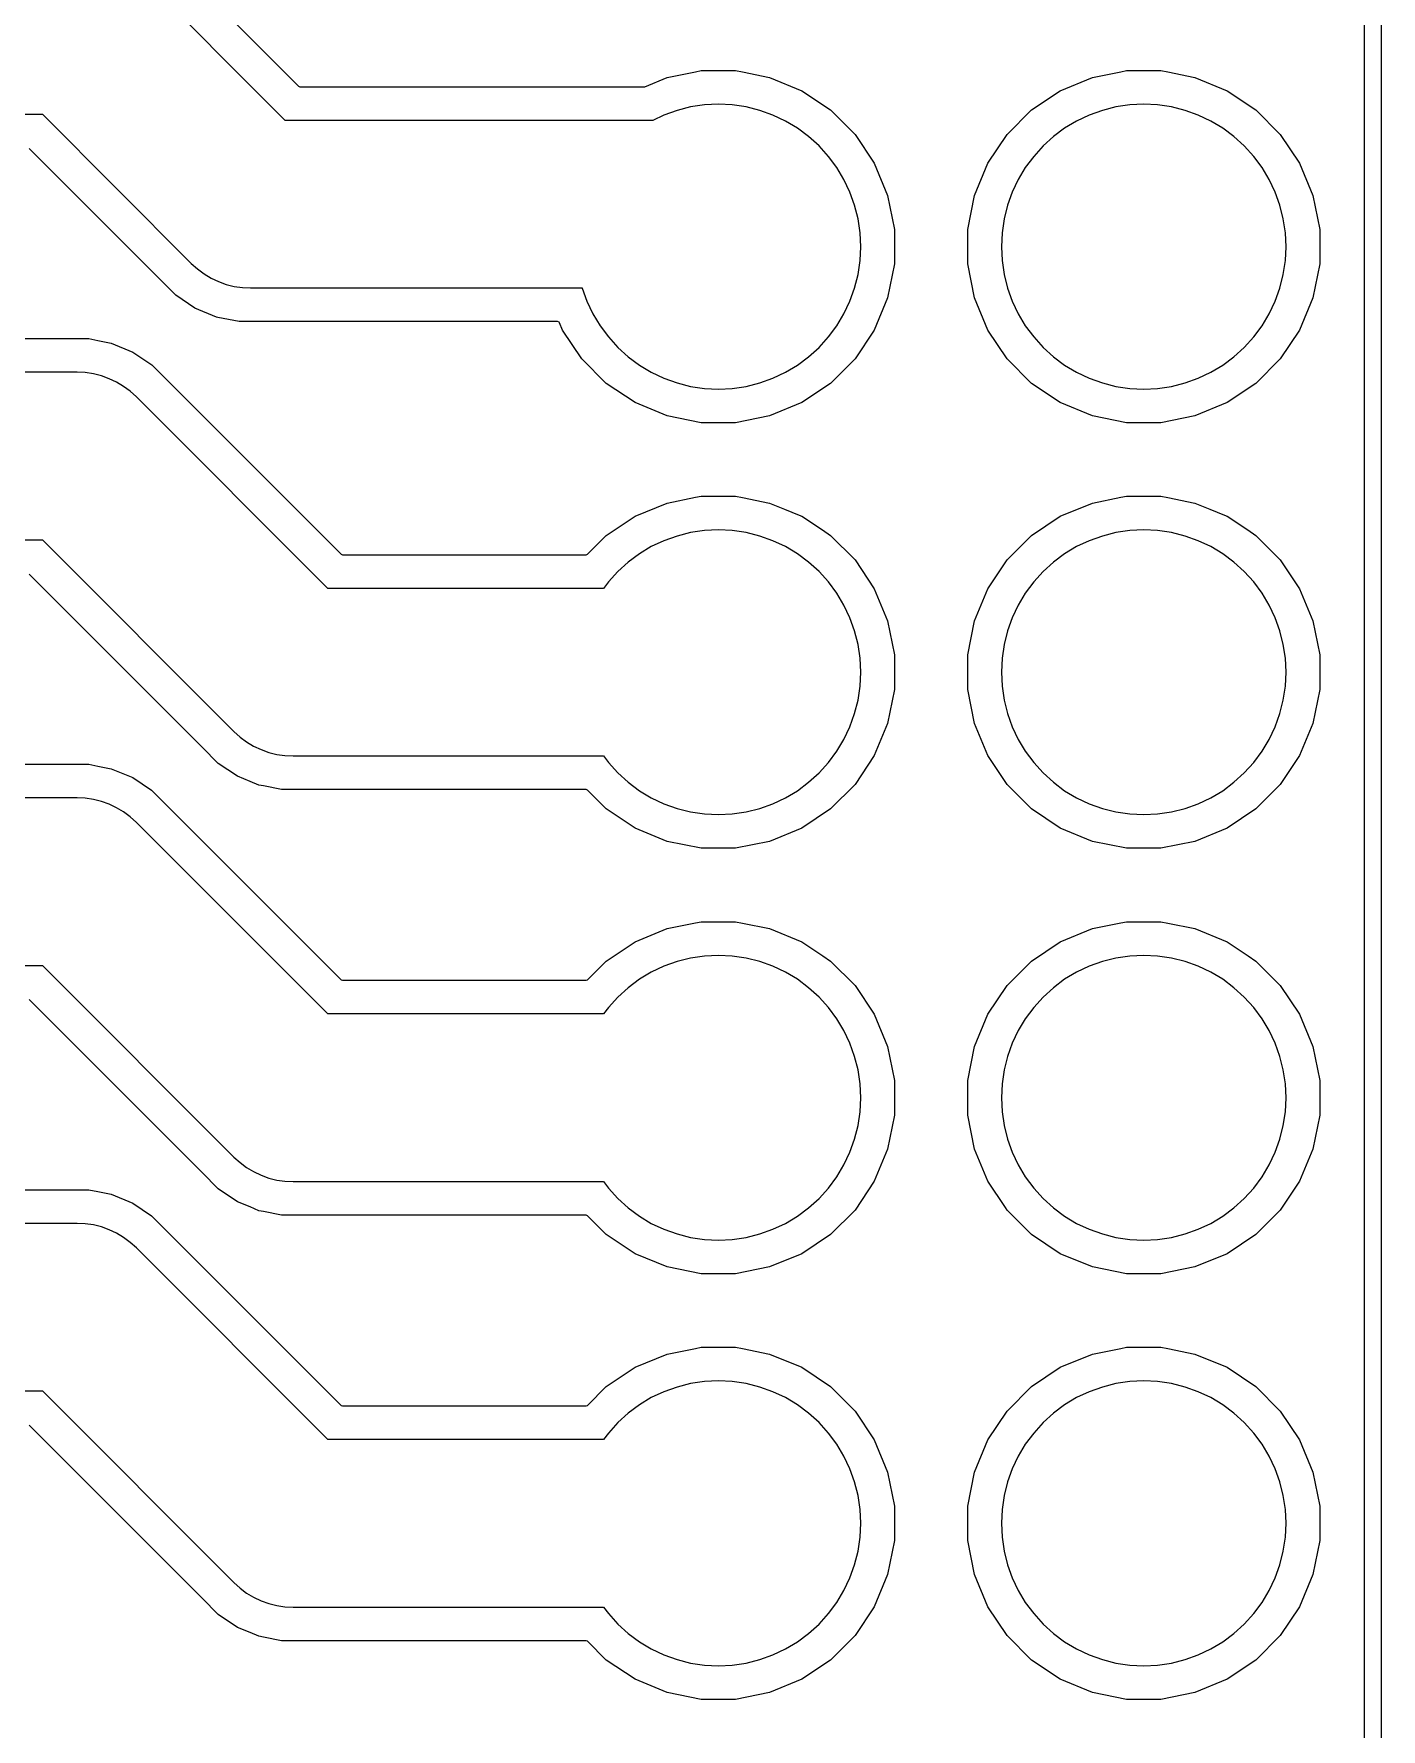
# Model space of a CAD drawing. Header units: metres. Extents: x 44.9 to 117.2, y -105.5 to -49.4.
# Drawn here: x 109.2 to 117.24, y -87.59 to -77.47 of the extents above; entities that cross this region are included whole.
import ezdxf

# ---------------------------------------------------------------- set-up
doc = ezdxf.new("R2010")
doc.units = ezdxf.units.M

msp = doc.modelspace()

# ---------------------------------------------------------------- linework, layer by layer
for points in [[(44.858, -105.51), (44.858, -49.43), (117.242, -49.43), (117.242, -105.51), (44.858, -105.51)], [(44.97, -105.41), (117.13, -105.41), (117.139, -105.407), (117.142, -105.398), (117.142, -49.542)], [(107.62, -77.95), (109.247, -77.95), (109.247, -77.95), (109.247, -77.95), (109.247, -77.95), (109.247, -77.95), (109.247, -77.95), (109.247, -77.95), (109.247, -77.95), (109.247, -77.95), (109.247, -77.95), (109.247, -77.95), (109.247, -77.95), (109.247, -77.95), (109.247, -77.95), (109.247, -77.95), (109.247, -77.95), (109.247, -77.95), (109.247, -77.95), (110.136, -78.84), (110.173, -78.873), (110.212, -78.902), (110.254, -78.927), (110.299, -78.948), (110.345, -78.965), (110.345, -78.965), (110.392, -78.977), (110.441, -78.984), (110.49, -78.986), (112.47, -78.986), (112.47, -78.986), (112.47, -78.986), (112.47, -78.986), (112.47, -78.986), (112.47, -78.986), (112.47, -78.986), (112.47, -78.986), (112.47, -78.986), (112.47, -78.986), (112.47, -78.986), (112.47, -78.986), (112.47, -78.986), (112.47, -78.986), (112.47, -78.986), (112.47, -78.986), (112.47, -78.986), (112.47, -78.986), (112.47, -78.986), (112.47, -78.986), (112.47, -78.986), (112.47, -78.986), (112.47, -78.986), (112.47, -78.986), (112.47, -78.986), (112.47, -78.986), (112.47, -78.986), (112.47, -78.986), (112.47, -78.986), (112.47, -78.986), (112.471, -78.987), (112.499, -79.065), (112.534, -79.141), (112.577, -79.212), (112.627, -79.279), (112.683, -79.341), (112.745, -79.397), (112.812, -79.447), (112.883, -79.49), (112.959, -79.525), (113.037, -79.553), (113.037, -79.553), (113.118, -79.574), (113.201, -79.586), (113.284, -79.59), (113.367, -79.586), (113.45, -79.574), (113.531, -79.553), (113.609, -79.525), (113.685, -79.49), (113.756, -79.447), (113.823, -79.397), (113.885, -79.341), (113.941, -79.279), (113.991, -79.212), (114.034, -79.141), (114.069, -79.065), (114.097, -78.987), (114.097, -78.987), (114.118, -78.906), (114.13, -78.823), (114.134, -78.74), (114.13, -78.657), (114.118, -78.574), (114.097, -78.493), (114.069, -78.415), (114.034, -78.339), (113.991, -78.268), (113.941, -78.201), (113.885, -78.139), (113.823, -78.083), (113.756, -78.033), (113.685, -77.99), (113.609, -77.955), (113.531, -77.927), (113.531, -77.927), (113.45, -77.906), (113.367, -77.894), (113.284, -77.89), (113.201, -77.894), (113.118, -77.906), (113.037, -77.927), (112.959, -77.955), (112.893, -77.986), (112.893, -77.986), (112.893, -77.986), (112.893, -77.986), (112.893, -77.986), (112.893, -77.986), (112.893, -77.986), (112.893, -77.986), (112.893, -77.986), (112.893, -77.986), (110.697, -77.986), (110.697, -77.986), (110.697, -77.986), (110.697, -77.986), (110.697, -77.986), (110.697, -77.986), (110.697, -77.986), (110.697, -77.986), (110.697, -77.986), (110.697, -77.986), (110.697, -77.986), (110.697, -77.986), (110.697, -77.986), (110.697, -77.986), (110.697, -77.986), (110.697, -77.986), (110.697, -77.986), (110.697, -77.986), (109.808, -77.096)], [(110.341, -77.347), (110.777, -77.782), (110.785, -77.785), (112.841, -77.785), (112.845, -77.785), (112.978, -77.73), (112.978, -77.73), (112.978, -77.73), (112.978, -77.73), (112.978, -77.73), (112.978, -77.73), (112.978, -77.73), (112.978, -77.73), (113.147, -77.696), (113.181, -77.689), (113.181, -77.689), (113.181, -77.689), (113.181, -77.689), (113.181, -77.689), (113.181, -77.689), (113.387, -77.689), (113.387, -77.689), (113.387, -77.689), (113.387, -77.689), (113.387, -77.689), (113.387, -77.689), (113.428, -77.697), (113.59, -77.73), (113.59, -77.73), (113.59, -77.73), (113.59, -77.73), (113.59, -77.73), (113.59, -77.73), (113.59, -77.73), (113.59, -77.73), (113.782, -77.809), (113.782, -77.809), (113.782, -77.809), (113.782, -77.809), (113.782, -77.809), (113.782, -77.809), (113.954, -77.924), (113.954, -77.924), (113.954, -77.924), (113.954, -77.924), (113.954, -77.924), (113.954, -77.924), (113.954, -77.924), (113.954, -77.924), (114.1, -78.07), (114.1, -78.07), (114.1, -78.07), (114.1, -78.07), (114.1, -78.07), (114.1, -78.07), (114.215, -78.242), (114.215, -78.242), (114.215, -78.242), (114.215, -78.242), (114.215, -78.242), (114.215, -78.242), (114.294, -78.434), (114.294, -78.434), (114.294, -78.434), (114.294, -78.434), (114.294, -78.434), (114.294, -78.434), (114.335, -78.637), (114.335, -78.637), (114.335, -78.637), (114.335, -78.637), (114.335, -78.637), (114.335, -78.637), (114.335, -78.843), (114.335, -78.843), (114.335, -78.843), (114.335, -78.843), (114.335, -78.843), (114.335, -78.843), (114.294, -79.046), (114.294, -79.046), (114.294, -79.046), (114.294, -79.046), (114.294, -79.046), (114.294, -79.046), (114.215, -79.238), (114.215, -79.238), (114.215, -79.238), (114.215, -79.238), (114.215, -79.238), (114.215, -79.238), (114.1, -79.41), (114.1, -79.41), (114.1, -79.41), (114.1, -79.41), (114.1, -79.41), (114.1, -79.41), (113.954, -79.556), (113.954, -79.556), (113.954, -79.556), (113.954, -79.556), (113.954, -79.556), (113.954, -79.556), (113.782, -79.671), (113.782, -79.671), (113.782, -79.671), (113.782, -79.671), (113.782, -79.671), (113.782, -79.671), (113.59, -79.75), (113.59, -79.75), (113.59, -79.75), (113.59, -79.75), (113.59, -79.75), (113.59, -79.75), (113.387, -79.791), (113.387, -79.791), (113.387, -79.791), (113.387, -79.791), (113.387, -79.791), (113.387, -79.791), (113.181, -79.791), (113.181, -79.791), (113.181, -79.791), (113.181, -79.791), (113.181, -79.791), (113.181, -79.791), (112.978, -79.75), (112.978, -79.75), (112.978, -79.75), (112.978, -79.75), (112.978, -79.75), (112.978, -79.75), (112.786, -79.671), (112.786, -79.671), (112.786, -79.671), (112.786, -79.671), (112.786, -79.671), (112.786, -79.671), (112.614, -79.556), (112.614, -79.556), (112.614, -79.556), (112.614, -79.556), (112.614, -79.556), (112.614, -79.556), (112.468, -79.41), (112.468, -79.41), (112.468, -79.41), (112.468, -79.41), (112.468, -79.41), (112.468, -79.41), (112.468, -79.41), (112.468, -79.41), (112.468, -79.41), (112.353, -79.238), (112.353, -79.238), (112.353, -79.238), (112.353, -79.238), (112.353, -79.238), (112.353, -79.238), (112.335, -79.194), (112.332, -79.19), (112.324, -79.187), (110.421, -79.187), (110.421, -79.187), (110.421, -79.187), (110.421, -79.187), (110.421, -79.187), (110.421, -79.187), (110.295, -79.162), (110.295, -79.162), (110.295, -79.162), (110.295, -79.162), (110.295, -79.162), (110.295, -79.162), (110.295, -79.162), (110.295, -79.162), (110.295, -79.162), (110.295, -79.162), (110.295, -79.162), (110.295, -79.162), (110.295, -79.162), (110.295, -79.162), (110.295, -79.162), (110.295, -79.162), (110.295, -79.162), (110.295, -79.162), (110.295, -79.162), (110.295, -79.162), (110.286, -79.16), (110.286, -79.16), (110.286, -79.16), (110.286, -79.16), (110.286, -79.16), (110.286, -79.16), (110.158, -79.107), (110.158, -79.107), (110.158, -79.107), (110.158, -79.107), (110.158, -79.107), (110.158, -79.107), (110.043, -79.03), (110.043, -79.03), (110.043, -79.03), (110.043, -79.03), (110.043, -79.03), (110.043, -79.03), (109.167, -78.154)], [(114.773, -78.637), (114.814, -78.434), (114.814, -78.434), (114.814, -78.434), (114.814, -78.434), (114.814, -78.434), (114.814, -78.434), (114.814, -78.434), (114.814, -78.434), (114.893, -78.242), (114.893, -78.242), (114.893, -78.242), (114.893, -78.242), (114.893, -78.242), (114.893, -78.242), (115.008, -78.07), (115.008, -78.07), (115.008, -78.07), (115.008, -78.07), (115.008, -78.07), (115.008, -78.07), (115.154, -77.924), (115.154, -77.924), (115.154, -77.924), (115.154, -77.924), (115.154, -77.924), (115.154, -77.924), (115.326, -77.809), (115.326, -77.809), (115.326, -77.809), (115.326, -77.809), (115.326, -77.809), (115.326, -77.809), (115.518, -77.73), (115.518, -77.73), (115.518, -77.73), (115.518, -77.73), (115.518, -77.73), (115.518, -77.73), (115.518, -77.73), (115.518, -77.73), (115.687, -77.696), (115.721, -77.689), (115.721, -77.689), (115.721, -77.689), (115.721, -77.689), (115.721, -77.689), (115.721, -77.689), (115.927, -77.689), (115.927, -77.689), (115.927, -77.689), (115.927, -77.689), (115.927, -77.689), (115.927, -77.689), (115.968, -77.697), (116.13, -77.73), (116.13, -77.73), (116.13, -77.73), (116.13, -77.73), (116.13, -77.73), (116.13, -77.73), (116.13, -77.73), (116.13, -77.73), (116.322, -77.809), (116.322, -77.809), (116.322, -77.809), (116.322, -77.809), (116.322, -77.809), (116.322, -77.809), (116.494, -77.924), (116.494, -77.924), (116.494, -77.924), (116.494, -77.924), (116.494, -77.924), (116.494, -77.924), (116.494, -77.924), (116.494, -77.924), (116.64, -78.07), (116.64, -78.07), (116.64, -78.07), (116.64, -78.07), (116.64, -78.07), (116.64, -78.07), (116.755, -78.242), (116.755, -78.242), (116.755, -78.242), (116.755, -78.242), (116.755, -78.242), (116.755, -78.242), (116.834, -78.434), (116.834, -78.434), (116.834, -78.434), (116.834, -78.434), (116.834, -78.434), (116.834, -78.434), (116.875, -78.637), (116.875, -78.637), (116.875, -78.637), (116.875, -78.637), (116.875, -78.637), (116.875, -78.637), (116.875, -78.843), (116.875, -78.843), (116.875, -78.843), (116.875, -78.843), (116.875, -78.843), (116.875, -78.843), (116.834, -79.046), (116.834, -79.046), (116.834, -79.046), (116.834, -79.046), (116.834, -79.046), (116.834, -79.046), (116.755, -79.238), (116.755, -79.238), (116.755, -79.238), (116.755, -79.238), (116.755, -79.238), (116.755, -79.238), (116.64, -79.41), (116.64, -79.41), (116.64, -79.41), (116.64, -79.41), (116.64, -79.41), (116.64, -79.41), (116.494, -79.556), (116.494, -79.556), (116.494, -79.556), (116.494, -79.556), (116.494, -79.556), (116.494, -79.556), (116.322, -79.671), (116.322, -79.671), (116.322, -79.671), (116.322, -79.671), (116.322, -79.671), (116.322, -79.671), (116.13, -79.75), (116.13, -79.75), (116.13, -79.75), (116.13, -79.75), (116.13, -79.75), (116.13, -79.75), (115.927, -79.791), (115.927, -79.791), (115.927, -79.791), (115.927, -79.791), (115.927, -79.791), (115.927, -79.791), (115.721, -79.791), (115.721, -79.791), (115.721, -79.791), (115.721, -79.791), (115.721, -79.791), (115.721, -79.791), (115.518, -79.75), (115.518, -79.75), (115.518, -79.75), (115.518, -79.75), (115.518, -79.75), (115.518, -79.75), (115.326, -79.671), (115.326, -79.671), (115.326, -79.671), (115.326, -79.671), (115.326, -79.671), (115.326, -79.671), (115.154, -79.556), (115.154, -79.556), (115.154, -79.556), (115.154, -79.556), (115.154, -79.556), (115.154, -79.556), (115.008, -79.41), (115.008, -79.41), (115.008, -79.41), (115.008, -79.41), (115.008, -79.41), (115.008, -79.41), (115.008, -79.41), (115.008, -79.41), (115.008, -79.41), (114.893, -79.238), (114.893, -79.238), (114.893, -79.238), (114.893, -79.238), (114.893, -79.238), (114.893, -79.238), (114.814, -79.046), (114.814, -79.046), (114.814, -79.046), (114.814, -79.046), (114.814, -79.046), (114.814, -79.046), (114.814, -79.046), (114.814, -79.046), (114.773, -78.843), (114.773, -78.843), (114.773, -78.843), (114.773, -78.843), (114.773, -78.843), (114.773, -78.843), (114.773, -78.637), (114.773, -78.637), (114.773, -78.637), (114.773, -78.637), (114.773, -78.637), (114.773, -78.637)], [(114.978, -78.823), (114.99, -78.906), (115.011, -78.987), (115.039, -79.065), (115.074, -79.141), (115.117, -79.212), (115.167, -79.279), (115.223, -79.341), (115.285, -79.397), (115.352, -79.447), (115.423, -79.49), (115.499, -79.525), (115.577, -79.553), (115.577, -79.553), (115.658, -79.574), (115.741, -79.586), (115.824, -79.59), (115.907, -79.586), (115.99, -79.574), (116.071, -79.553), (116.149, -79.525), (116.225, -79.49), (116.296, -79.447), (116.363, -79.397), (116.425, -79.341), (116.481, -79.279), (116.531, -79.212), (116.574, -79.141), (116.609, -79.065), (116.637, -78.987), (116.637, -78.987), (116.658, -78.906), (116.67, -78.823), (116.674, -78.74), (116.67, -78.657), (116.658, -78.574), (116.637, -78.493), (116.609, -78.415), (116.574, -78.339), (116.531, -78.268), (116.481, -78.201), (116.425, -78.139), (116.363, -78.083), (116.296, -78.033), (116.225, -77.99), (116.149, -77.955), (116.071, -77.927), (116.071, -77.927), (115.99, -77.906), (115.907, -77.894), (115.824, -77.89), (115.741, -77.894), (115.658, -77.906), (115.577, -77.927), (115.499, -77.955), (115.423, -77.99), (115.352, -78.033), (115.285, -78.083), (115.223, -78.139), (115.167, -78.201), (115.117, -78.268), (115.074, -78.339), (115.039, -78.415), (115.011, -78.493), (115.011, -78.493), (114.99, -78.574), (114.978, -78.657), (114.974, -78.74), (114.978, -78.823)], [(107.724, -79.289), (109.523, -79.289), (109.523, -79.289), (109.523, -79.289), (109.523, -79.289), (109.523, -79.289), (109.523, -79.289), (109.577, -79.3), (109.658, -79.316), (109.658, -79.316), (109.658, -79.316), (109.658, -79.316), (109.658, -79.316), (109.658, -79.316), (109.786, -79.369), (109.786, -79.369), (109.786, -79.369), (109.786, -79.369), (109.786, -79.369), (109.786, -79.369), (109.901, -79.446), (109.901, -79.446), (109.901, -79.446), (109.901, -79.446), (109.901, -79.446), (109.901, -79.446), (109.901, -79.446), (109.901, -79.446), (110.487, -80.032), (111.031, -80.576), (111.039, -80.579), (112.494, -80.579), (112.502, -80.576), (112.614, -80.464), (112.614, -80.464), (112.614, -80.464), (112.614, -80.464), (112.614, -80.464), (112.614, -80.464), (112.786, -80.349), (112.786, -80.349), (112.786, -80.349), (112.786, -80.349), (112.786, -80.349), (112.786, -80.349), (112.978, -80.27), (112.978, -80.27), (112.978, -80.27), (112.978, -80.27), (112.978, -80.27), (112.978, -80.27), (112.978, -80.27), (112.978, -80.27), (113.147, -80.236), (113.181, -80.229), (113.181, -80.229), (113.181, -80.229), (113.181, -80.229), (113.181, -80.229), (113.181, -80.229), (113.387, -80.229), (113.387, -80.229), (113.387, -80.229), (113.387, -80.229), (113.387, -80.229), (113.387, -80.229), (113.428, -80.237), (113.59, -80.27), (113.59, -80.27), (113.59, -80.27), (113.59, -80.27), (113.59, -80.27), (113.59, -80.27), (113.59, -80.27), (113.59, -80.27), (113.679, -80.307), (113.767, -80.343), (113.782, -80.349), (113.782, -80.349), (113.782, -80.349), (113.782, -80.349), (113.782, -80.349), (113.782, -80.349), (113.905, -80.431), (113.954, -80.464), (113.954, -80.464), (113.954, -80.464), (113.954, -80.464), (113.954, -80.464), (113.954, -80.464), (114.1, -80.61), (114.1, -80.61), (114.1, -80.61), (114.1, -80.61), (114.1, -80.61), (114.1, -80.61), (114.215, -80.782), (114.215, -80.782), (114.215, -80.782), (114.215, -80.782), (114.215, -80.782), (114.215, -80.782), (114.294, -80.974), (114.294, -80.974), (114.294, -80.974), (114.294, -80.974), (114.294, -80.974), (114.294, -80.974), (114.335, -81.177), (114.335, -81.177), (114.335, -81.177), (114.335, -81.177), (114.335, -81.177), (114.335, -81.177), (114.335, -81.383), (114.335, -81.383), (114.335, -81.383), (114.335, -81.383), (114.335, -81.383), (114.335, -81.383), (114.294, -81.586), (114.294, -81.586), (114.294, -81.586), (114.294, -81.586), (114.294, -81.586), (114.294, -81.586), (114.215, -81.778), (114.215, -81.778), (114.215, -81.778), (114.215, -81.778), (114.215, -81.778), (114.215, -81.778), (114.1, -81.95), (114.1, -81.95), (114.1, -81.95), (114.1, -81.95), (114.1, -81.95), (114.1, -81.95), (113.954, -82.096), (113.954, -82.096), (113.954, -82.096), (113.954, -82.096), (113.954, -82.096), (113.954, -82.096), (113.782, -82.211), (113.782, -82.211), (113.782, -82.211), (113.782, -82.211), (113.782, -82.211), (113.782, -82.211), (113.59, -82.29), (113.59, -82.29), (113.59, -82.29), (113.59, -82.29), (113.59, -82.29), (113.59, -82.29), (113.387, -82.331), (113.387, -82.331), (113.387, -82.331), (113.387, -82.331), (113.387, -82.331), (113.387, -82.331), (113.181, -82.331), (113.181, -82.331), (113.181, -82.331), (113.181, -82.331), (113.181, -82.331), (113.181, -82.331), (112.978, -82.29), (112.978, -82.29), (112.978, -82.29), (112.978, -82.29), (112.978, -82.29), (112.978, -82.29), (112.786, -82.211), (112.786, -82.211), (112.786, -82.211), (112.786, -82.211), (112.786, -82.211), (112.786, -82.211), (112.614, -82.096), (112.614, -82.096), (112.614, -82.096), (112.614, -82.096), (112.614, -82.096), (112.614, -82.096), (112.502, -81.984), (112.494, -81.981), (110.675, -81.981), (110.675, -81.981), (110.675, -81.981), (110.675, -81.981), (110.675, -81.981), (110.675, -81.981), (110.567, -81.959), (110.54, -81.954), (110.54, -81.954), (110.54, -81.954), (110.54, -81.954), (110.54, -81.954), (110.54, -81.954), (110.487, -81.932), (110.412, -81.901), (110.412, -81.901), (110.412, -81.901), (110.412, -81.901), (110.412, -81.901), (110.412, -81.901), (110.297, -81.824), (110.297, -81.824), (110.297, -81.824), (110.297, -81.824), (110.297, -81.824), (110.297, -81.824), (110.2, -81.727), (109.167, -80.694)], [(107.62, -80.49), (109.247, -80.49), (109.247, -80.49), (109.247, -80.49), (109.247, -80.49), (109.247, -80.49), (109.247, -80.49), (109.247, -80.49), (109.247, -80.49), (109.247, -80.49), (109.247, -80.49), (109.247, -80.49), (109.247, -80.49), (109.247, -80.49), (109.247, -80.49), (109.247, -80.49), (109.247, -80.49), (109.247, -80.49), (109.247, -80.49), (110.39, -81.634), (110.427, -81.667), (110.466, -81.696), (110.508, -81.721), (110.553, -81.742), (110.599, -81.759), (110.599, -81.759), (110.646, -81.771), (110.695, -81.778), (110.744, -81.78), (112.598, -81.78), (112.598, -81.78), (112.598, -81.78), (112.598, -81.78), (112.598, -81.78), (112.598, -81.78), (112.598, -81.78), (112.598, -81.78), (112.598, -81.78), (112.598, -81.78), (112.598, -81.78), (112.598, -81.78), (112.598, -81.78), (112.598, -81.78), (112.598, -81.78), (112.598, -81.78), (112.598, -81.78), (112.598, -81.78), (112.598, -81.78), (112.598, -81.78), (112.598, -81.78), (112.598, -81.78), (112.627, -81.819), (112.683, -81.881), (112.745, -81.937), (112.812, -81.987), (112.883, -82.03), (112.959, -82.065), (113.037, -82.093), (113.037, -82.093), (113.118, -82.114), (113.201, -82.126), (113.284, -82.13), (113.367, -82.126), (113.45, -82.114), (113.531, -82.093), (113.609, -82.065), (113.685, -82.03), (113.756, -81.987), (113.823, -81.937), (113.885, -81.881), (113.941, -81.819), (113.991, -81.752), (114.034, -81.681), (114.069, -81.605), (114.097, -81.527), (114.097, -81.527), (114.118, -81.446), (114.13, -81.363), (114.134, -81.28), (114.13, -81.197), (114.118, -81.114), (114.097, -81.033), (114.069, -80.955), (114.034, -80.879), (113.991, -80.808), (113.941, -80.741), (113.885, -80.679), (113.823, -80.623), (113.756, -80.573), (113.685, -80.53), (113.609, -80.495), (113.531, -80.467), (113.531, -80.467), (113.45, -80.446), (113.367, -80.434), (113.284, -80.43), (113.201, -80.434), (113.118, -80.446), (113.037, -80.467), (112.959, -80.495), (112.883, -80.53), (112.812, -80.573), (112.745, -80.623), (112.683, -80.679), (112.627, -80.741), (112.598, -80.78), (112.598, -80.78), (112.598, -80.78), (112.598, -80.78), (112.598, -80.78), (112.598, -80.78), (112.598, -80.78), (112.598, -80.78), (112.598, -80.78), (112.598, -80.78), (112.598, -80.78), (112.598, -80.78), (112.598, -80.78), (112.598, -80.78), (112.598, -80.78), (112.598, -80.78), (112.598, -80.78), (112.598, -80.78), (112.598, -80.78), (112.598, -80.78), (112.598, -80.78), (112.598, -80.78), (110.951, -80.78), (110.951, -80.78), (110.951, -80.78), (110.951, -80.78), (110.951, -80.78), (110.951, -80.78), (110.951, -80.78), (110.951, -80.78), (110.951, -80.78), (110.951, -80.78), (110.951, -80.78), (110.951, -80.78), (110.951, -80.78), (110.951, -80.78), (110.951, -80.78), (110.951, -80.78), (110.951, -80.78), (110.951, -80.78), (109.808, -79.636), (109.771, -79.603), (109.732, -79.574), (109.69, -79.549), (109.645, -79.528), (109.599, -79.511), (109.599, -79.511), (109.552, -79.499), (109.503, -79.492), (109.454, -79.49), (107.62, -79.49)], [(114.773, -81.177), (114.814, -80.974), (114.814, -80.974), (114.814, -80.974), (114.814, -80.974), (114.814, -80.974), (114.814, -80.974), (114.814, -80.974), (114.814, -80.974), (114.893, -80.782), (114.893, -80.782), (114.893, -80.782), (114.893, -80.782), (114.893, -80.782), (114.893, -80.782), (115.008, -80.61), (115.008, -80.61), (115.008, -80.61), (115.008, -80.61), (115.008, -80.61), (115.008, -80.61), (115.154, -80.464), (115.154, -80.464), (115.154, -80.464), (115.154, -80.464), (115.154, -80.464), (115.154, -80.464), (115.326, -80.349), (115.326, -80.349), (115.326, -80.349), (115.326, -80.349), (115.326, -80.349), (115.326, -80.349), (115.518, -80.27), (115.518, -80.27), (115.518, -80.27), (115.518, -80.27), (115.518, -80.27), (115.518, -80.27), (115.518, -80.27), (115.518, -80.27), (115.687, -80.236), (115.721, -80.229), (115.721, -80.229), (115.721, -80.229), (115.721, -80.229), (115.721, -80.229), (115.721, -80.229), (115.927, -80.229), (115.927, -80.229), (115.927, -80.229), (115.927, -80.229), (115.927, -80.229), (115.927, -80.229), (115.968, -80.237), (116.13, -80.27), (116.13, -80.27), (116.13, -80.27), (116.13, -80.27), (116.13, -80.27), (116.13, -80.27), (116.13, -80.27), (116.13, -80.27), (116.219, -80.307), (116.307, -80.343), (116.322, -80.349), (116.322, -80.349), (116.322, -80.349), (116.322, -80.349), (116.322, -80.349), (116.322, -80.349), (116.445, -80.431), (116.494, -80.464), (116.494, -80.464), (116.494, -80.464), (116.494, -80.464), (116.494, -80.464), (116.494, -80.464), (116.64, -80.61), (116.64, -80.61), (116.64, -80.61), (116.64, -80.61), (116.64, -80.61), (116.64, -80.61), (116.755, -80.782), (116.755, -80.782), (116.755, -80.782), (116.755, -80.782), (116.755, -80.782), (116.755, -80.782), (116.834, -80.974), (116.834, -80.974), (116.834, -80.974), (116.834, -80.974), (116.834, -80.974), (116.834, -80.974), (116.875, -81.177), (116.875, -81.177), (116.875, -81.177), (116.875, -81.177), (116.875, -81.177), (116.875, -81.177), (116.875, -81.383), (116.875, -81.383), (116.875, -81.383), (116.875, -81.383), (116.875, -81.383), (116.875, -81.383), (116.834, -81.586), (116.834, -81.586), (116.834, -81.586), (116.834, -81.586), (116.834, -81.586), (116.834, -81.586), (116.755, -81.778), (116.755, -81.778), (116.755, -81.778), (116.755, -81.778), (116.755, -81.778), (116.755, -81.778), (116.64, -81.95), (116.64, -81.95), (116.64, -81.95), (116.64, -81.95), (116.64, -81.95), (116.64, -81.95), (116.494, -82.096), (116.494, -82.096), (116.494, -82.096), (116.494, -82.096), (116.494, -82.096), (116.494, -82.096), (116.322, -82.211), (116.322, -82.211), (116.322, -82.211), (116.322, -82.211), (116.322, -82.211), (116.322, -82.211), (116.13, -82.29), (116.13, -82.29), (116.13, -82.29), (116.13, -82.29), (116.13, -82.29), (116.13, -82.29), (115.927, -82.331), (115.927, -82.331), (115.927, -82.331), (115.927, -82.331), (115.927, -82.331), (115.927, -82.331), (115.721, -82.331), (115.721, -82.331), (115.721, -82.331), (115.721, -82.331), (115.721, -82.331), (115.721, -82.331), (115.518, -82.29), (115.518, -82.29), (115.518, -82.29), (115.518, -82.29), (115.518, -82.29), (115.518, -82.29), (115.326, -82.211), (115.326, -82.211), (115.326, -82.211), (115.326, -82.211), (115.326, -82.211), (115.326, -82.211), (115.154, -82.096), (115.154, -82.096), (115.154, -82.096), (115.154, -82.096), (115.154, -82.096), (115.154, -82.096), (115.008, -81.95), (115.008, -81.95), (115.008, -81.95), (115.008, -81.95), (115.008, -81.95), (115.008, -81.95), (115.008, -81.95), (115.008, -81.95), (114.893, -81.778), (114.893, -81.778), (114.893, -81.778), (114.893, -81.778), (114.893, -81.778), (114.893, -81.778), (114.814, -81.586), (114.814, -81.586), (114.814, -81.586), (114.814, -81.586), (114.814, -81.586), (114.814, -81.586), (114.814, -81.586), (114.814, -81.586), (114.773, -81.383), (114.773, -81.383), (114.773, -81.383), (114.773, -81.383), (114.773, -81.383), (114.773, -81.383), (114.773, -81.177), (114.773, -81.177), (114.773, -81.177), (114.773, -81.177), (114.773, -81.177), (114.773, -81.177)], [(114.978, -81.363), (114.99, -81.446), (115.011, -81.527), (115.039, -81.605), (115.074, -81.681), (115.117, -81.752), (115.167, -81.819), (115.223, -81.881), (115.285, -81.937), (115.352, -81.987), (115.423, -82.03), (115.499, -82.065), (115.577, -82.093), (115.577, -82.093), (115.658, -82.114), (115.741, -82.126), (115.824, -82.13), (115.907, -82.126), (115.99, -82.114), (116.071, -82.093), (116.149, -82.065), (116.225, -82.03), (116.296, -81.987), (116.363, -81.937), (116.425, -81.881), (116.481, -81.819), (116.531, -81.752), (116.574, -81.681), (116.609, -81.605), (116.637, -81.527), (116.637, -81.527), (116.658, -81.446), (116.67, -81.363), (116.674, -81.28), (116.67, -81.197), (116.658, -81.114), (116.637, -81.033), (116.609, -80.955), (116.574, -80.879), (116.531, -80.808), (116.481, -80.741), (116.425, -80.679), (116.363, -80.623), (116.296, -80.573), (116.225, -80.53), (116.149, -80.495), (116.071, -80.467), (116.071, -80.467), (115.99, -80.446), (115.907, -80.434), (115.824, -80.43), (115.741, -80.434), (115.658, -80.446), (115.577, -80.467), (115.499, -80.495), (115.423, -80.53), (115.352, -80.573), (115.285, -80.623), (115.223, -80.679), (115.167, -80.741), (115.117, -80.808), (115.074, -80.879), (115.039, -80.955), (115.011, -81.033), (115.011, -81.033), (114.99, -81.114), (114.978, -81.197), (114.974, -81.28), (114.978, -81.363)], [(107.724, -81.829), (109.523, -81.829), (109.523, -81.829), (109.523, -81.829), (109.523, -81.829), (109.523, -81.829), (109.523, -81.829), (109.577, -81.84), (109.658, -81.856), (109.658, -81.856), (109.658, -81.856), (109.658, -81.856), (109.658, -81.856), (109.658, -81.856), (109.786, -81.909), (109.786, -81.909), (109.786, -81.909), (109.786, -81.909), (109.786, -81.909), (109.786, -81.909), (109.898, -81.984), (109.901, -81.986), (109.901, -81.986), (109.901, -81.986), (109.901, -81.986), (109.901, -81.986), (109.901, -81.986), (110.486, -82.571), (111.031, -83.116), (111.039, -83.119), (112.494, -83.119), (112.502, -83.116), (112.614, -83.004), (112.614, -83.004), (112.614, -83.004), (112.614, -83.004), (112.614, -83.004), (112.614, -83.004), (112.786, -82.889), (112.786, -82.889), (112.786, -82.889), (112.786, -82.889), (112.786, -82.889), (112.786, -82.889), (112.978, -82.81), (112.978, -82.81), (112.978, -82.81), (112.978, -82.81), (112.978, -82.81), (112.978, -82.81), (112.978, -82.81), (112.978, -82.81), (113.147, -82.776), (113.181, -82.769), (113.181, -82.769), (113.181, -82.769), (113.181, -82.769), (113.181, -82.769), (113.181, -82.769), (113.387, -82.769), (113.387, -82.769), (113.387, -82.769), (113.387, -82.769), (113.387, -82.769), (113.387, -82.769), (113.428, -82.777), (113.59, -82.81), (113.59, -82.81), (113.59, -82.81), (113.59, -82.81), (113.59, -82.81), (113.59, -82.81), (113.59, -82.81), (113.59, -82.81), (113.782, -82.889), (113.782, -82.889), (113.782, -82.889), (113.782, -82.889), (113.782, -82.889), (113.782, -82.889), (113.908, -82.973), (113.954, -83.004), (113.954, -83.004), (113.954, -83.004), (113.954, -83.004), (113.954, -83.004), (113.954, -83.004), (114.1, -83.15), (114.1, -83.15), (114.1, -83.15), (114.1, -83.15), (114.1, -83.15), (114.1, -83.15), (114.215, -83.322), (114.215, -83.322), (114.215, -83.322), (114.215, -83.322), (114.215, -83.322), (114.215, -83.322), (114.294, -83.514), (114.294, -83.514), (114.294, -83.514), (114.294, -83.514), (114.294, -83.514), (114.294, -83.514), (114.335, -83.717), (114.335, -83.717), (114.335, -83.717), (114.335, -83.717), (114.335, -83.717), (114.335, -83.717), (114.335, -83.923), (114.335, -83.923), (114.335, -83.923), (114.335, -83.923), (114.335, -83.923), (114.335, -83.923), (114.294, -84.126), (114.294, -84.126), (114.294, -84.126), (114.294, -84.126), (114.294, -84.126), (114.294, -84.126), (114.215, -84.318), (114.215, -84.318), (114.215, -84.318), (114.215, -84.318), (114.215, -84.318), (114.215, -84.318), (114.1, -84.49), (114.1, -84.49), (114.1, -84.49), (114.1, -84.49), (114.1, -84.49), (114.1, -84.49), (113.954, -84.636), (113.954, -84.636), (113.954, -84.636), (113.954, -84.636), (113.954, -84.636), (113.954, -84.636), (113.782, -84.751), (113.782, -84.751), (113.782, -84.751), (113.782, -84.751), (113.782, -84.751), (113.782, -84.751), (113.59, -84.83), (113.59, -84.83), (113.59, -84.83), (113.59, -84.83), (113.59, -84.83), (113.59, -84.83), (113.387, -84.871), (113.387, -84.871), (113.387, -84.871), (113.387, -84.871), (113.387, -84.871), (113.387, -84.871), (113.181, -84.871), (113.181, -84.871), (113.181, -84.871), (113.181, -84.871), (113.181, -84.871), (113.181, -84.871), (112.978, -84.83), (112.978, -84.83), (112.978, -84.83), (112.978, -84.83), (112.978, -84.83), (112.978, -84.83), (112.786, -84.751), (112.786, -84.751), (112.786, -84.751), (112.786, -84.751), (112.786, -84.751), (112.786, -84.751), (112.614, -84.636), (112.614, -84.636), (112.614, -84.636), (112.614, -84.636), (112.614, -84.636), (112.614, -84.636), (112.502, -84.524), (112.494, -84.521), (110.675, -84.521), (110.675, -84.521), (110.675, -84.521), (110.675, -84.521), (110.675, -84.521), (110.675, -84.521), (110.567, -84.499), (110.54, -84.494), (110.54, -84.494), (110.54, -84.494), (110.54, -84.494), (110.54, -84.494), (110.54, -84.494), (110.487, -84.472), (110.412, -84.441), (110.412, -84.441), (110.412, -84.441), (110.412, -84.441), (110.412, -84.441), (110.412, -84.441), (110.297, -84.364), (110.297, -84.364), (110.297, -84.364), (110.297, -84.364), (110.297, -84.364), (110.297, -84.364), (110.2, -84.267), (109.167, -83.234)], [(107.62, -83.03), (109.247, -83.03), (109.247, -83.03), (109.247, -83.03), (109.247, -83.03), (109.247, -83.03), (109.247, -83.03), (109.247, -83.03), (109.247, -83.03), (109.247, -83.03), (109.247, -83.03), (109.247, -83.03), (109.247, -83.03), (109.247, -83.03), (109.247, -83.03), (109.247, -83.03), (109.247, -83.03), (109.247, -83.03), (109.247, -83.03), (110.39, -84.174), (110.427, -84.207), (110.466, -84.236), (110.508, -84.261), (110.553, -84.282), (110.599, -84.299), (110.599, -84.299), (110.646, -84.311), (110.695, -84.318), (110.744, -84.32), (112.598, -84.32), (112.598, -84.32), (112.598, -84.32), (112.598, -84.32), (112.598, -84.32), (112.598, -84.32), (112.598, -84.32), (112.598, -84.32), (112.598, -84.32), (112.598, -84.32), (112.598, -84.32), (112.598, -84.32), (112.598, -84.32), (112.598, -84.32), (112.598, -84.32), (112.598, -84.32), (112.598, -84.32), (112.598, -84.32), (112.598, -84.32), (112.598, -84.32), (112.598, -84.32), (112.598, -84.32), (112.627, -84.359), (112.683, -84.421), (112.745, -84.477), (112.812, -84.527), (112.883, -84.57), (112.959, -84.605), (113.037, -84.633), (113.037, -84.633), (113.118, -84.654), (113.201, -84.666), (113.284, -84.67), (113.367, -84.666), (113.45, -84.654), (113.531, -84.633), (113.609, -84.605), (113.685, -84.57), (113.756, -84.527), (113.823, -84.477), (113.885, -84.421), (113.941, -84.359), (113.991, -84.292), (114.034, -84.221), (114.069, -84.145), (114.097, -84.067), (114.097, -84.067), (114.118, -83.986), (114.13, -83.903), (114.134, -83.82), (114.13, -83.737), (114.118, -83.654), (114.097, -83.573), (114.069, -83.495), (114.034, -83.419), (113.991, -83.348), (113.941, -83.281), (113.885, -83.219), (113.823, -83.163), (113.756, -83.113), (113.685, -83.07), (113.609, -83.035), (113.531, -83.007), (113.531, -83.007), (113.45, -82.986), (113.367, -82.974), (113.284, -82.97), (113.201, -82.974), (113.118, -82.986), (113.037, -83.007), (112.959, -83.035), (112.883, -83.07), (112.812, -83.113), (112.745, -83.163), (112.683, -83.219), (112.627, -83.281), (112.598, -83.32), (112.598, -83.32), (112.598, -83.32), (112.598, -83.32), (112.598, -83.32), (112.598, -83.32), (112.598, -83.32), (112.598, -83.32), (112.598, -83.32), (112.598, -83.32), (112.598, -83.32), (112.598, -83.32), (112.598, -83.32), (112.598, -83.32), (112.598, -83.32), (112.598, -83.32), (112.598, -83.32), (112.598, -83.32), (112.598, -83.32), (112.598, -83.32), (112.598, -83.32), (112.598, -83.32), (110.951, -83.32), (110.951, -83.32), (110.951, -83.32), (110.951, -83.32), (110.951, -83.32), (110.951, -83.32), (110.951, -83.32), (110.951, -83.32), (110.951, -83.32), (110.951, -83.32), (110.951, -83.32), (110.951, -83.32), (110.951, -83.32), (110.951, -83.32), (110.951, -83.32), (110.951, -83.32), (110.951, -83.32), (110.951, -83.32), (109.808, -82.176), (109.771, -82.143), (109.732, -82.114), (109.69, -82.089), (109.645, -82.068), (109.599, -82.051), (109.599, -82.051), (109.552, -82.039), (109.503, -82.032), (109.454, -82.03), (107.62, -82.03)], [(114.773, -83.717), (114.814, -83.514), (114.814, -83.514), (114.814, -83.514), (114.814, -83.514), (114.814, -83.514), (114.814, -83.514), (114.814, -83.514), (114.814, -83.514), (114.893, -83.322), (114.893, -83.322), (114.893, -83.322), (114.893, -83.322), (114.893, -83.322), (114.893, -83.322), (115.008, -83.15), (115.008, -83.15), (115.008, -83.15), (115.008, -83.15), (115.008, -83.15), (115.008, -83.15), (115.154, -83.004), (115.154, -83.004), (115.154, -83.004), (115.154, -83.004), (115.154, -83.004), (115.154, -83.004), (115.326, -82.889), (115.326, -82.889), (115.326, -82.889), (115.326, -82.889), (115.326, -82.889), (115.326, -82.889), (115.518, -82.81), (115.518, -82.81), (115.518, -82.81), (115.518, -82.81), (115.518, -82.81), (115.518, -82.81), (115.518, -82.81), (115.518, -82.81), (115.687, -82.776), (115.721, -82.769), (115.721, -82.769), (115.721, -82.769), (115.721, -82.769), (115.721, -82.769), (115.721, -82.769), (115.927, -82.769), (115.927, -82.769), (115.927, -82.769), (115.927, -82.769), (115.927, -82.769), (115.927, -82.769), (115.968, -82.777), (116.13, -82.81), (116.13, -82.81), (116.13, -82.81), (116.13, -82.81), (116.13, -82.81), (116.13, -82.81), (116.13, -82.81), (116.13, -82.81), (116.322, -82.889), (116.322, -82.889), (116.322, -82.889), (116.322, -82.889), (116.322, -82.889), (116.322, -82.889), (116.448, -82.973), (116.494, -83.004), (116.494, -83.004), (116.494, -83.004), (116.494, -83.004), (116.494, -83.004), (116.494, -83.004), (116.64, -83.15), (116.64, -83.15), (116.64, -83.15), (116.64, -83.15), (116.64, -83.15), (116.64, -83.15), (116.755, -83.322), (116.755, -83.322), (116.755, -83.322), (116.755, -83.322), (116.755, -83.322), (116.755, -83.322), (116.834, -83.514), (116.834, -83.514), (116.834, -83.514), (116.834, -83.514), (116.834, -83.514), (116.834, -83.514), (116.875, -83.717), (116.875, -83.717), (116.875, -83.717), (116.875, -83.717), (116.875, -83.717), (116.875, -83.717), (116.875, -83.923), (116.875, -83.923), (116.875, -83.923), (116.875, -83.923), (116.875, -83.923), (116.875, -83.923), (116.834, -84.126), (116.834, -84.126), (116.834, -84.126), (116.834, -84.126), (116.834, -84.126), (116.834, -84.126), (116.755, -84.318), (116.755, -84.318), (116.755, -84.318), (116.755, -84.318), (116.755, -84.318), (116.755, -84.318), (116.64, -84.49), (116.64, -84.49), (116.64, -84.49), (116.64, -84.49), (116.64, -84.49), (116.64, -84.49), (116.494, -84.636), (116.494, -84.636), (116.494, -84.636), (116.494, -84.636), (116.494, -84.636), (116.494, -84.636), (116.322, -84.751), (116.322, -84.751), (116.322, -84.751), (116.322, -84.751), (116.322, -84.751), (116.322, -84.751), (116.13, -84.83), (116.13, -84.83), (116.13, -84.83), (116.13, -84.83), (116.13, -84.83), (116.13, -84.83), (115.927, -84.871), (115.927, -84.871), (115.927, -84.871), (115.927, -84.871), (115.927, -84.871), (115.927, -84.871), (115.721, -84.871), (115.721, -84.871), (115.721, -84.871), (115.721, -84.871), (115.721, -84.871), (115.721, -84.871), (115.518, -84.83), (115.518, -84.83), (115.518, -84.83), (115.518, -84.83), (115.518, -84.83), (115.518, -84.83), (115.326, -84.751), (115.326, -84.751), (115.326, -84.751), (115.326, -84.751), (115.326, -84.751), (115.326, -84.751), (115.154, -84.636), (115.154, -84.636), (115.154, -84.636), (115.154, -84.636), (115.154, -84.636), (115.154, -84.636), (115.008, -84.49), (115.008, -84.49), (115.008, -84.49), (115.008, -84.49), (115.008, -84.49), (115.008, -84.49), (114.999, -84.475), (114.893, -84.318), (114.893, -84.318), (114.893, -84.318), (114.893, -84.318), (114.893, -84.318), (114.893, -84.318), (114.814, -84.126), (114.814, -84.126), (114.814, -84.126), (114.814, -84.126), (114.814, -84.126), (114.814, -84.126), (114.814, -84.126), (114.814, -84.126), (114.773, -83.923), (114.773, -83.923), (114.773, -83.923), (114.773, -83.923), (114.773, -83.923), (114.773, -83.923), (114.773, -83.717), (114.773, -83.717), (114.773, -83.717), (114.773, -83.717), (114.773, -83.717), (114.773, -83.717)], [(114.978, -83.903), (114.99, -83.986), (115.011, -84.067), (115.039, -84.145), (115.074, -84.221), (115.117, -84.292), (115.167, -84.359), (115.223, -84.421), (115.285, -84.477), (115.352, -84.527), (115.423, -84.57), (115.499, -84.605), (115.577, -84.633), (115.577, -84.633), (115.658, -84.654), (115.741, -84.666), (115.824, -84.67), (115.907, -84.666), (115.99, -84.654), (116.071, -84.633), (116.149, -84.605), (116.225, -84.57), (116.296, -84.527), (116.363, -84.477), (116.425, -84.421), (116.481, -84.359), (116.531, -84.292), (116.574, -84.221), (116.609, -84.145), (116.637, -84.067), (116.637, -84.067), (116.658, -83.986), (116.67, -83.903), (116.674, -83.82), (116.67, -83.737), (116.658, -83.654), (116.637, -83.573), (116.609, -83.495), (116.574, -83.419), (116.531, -83.348), (116.481, -83.281), (116.425, -83.219), (116.363, -83.163), (116.296, -83.113), (116.225, -83.07), (116.149, -83.035), (116.071, -83.007), (116.071, -83.007), (115.99, -82.986), (115.907, -82.974), (115.824, -82.97), (115.741, -82.974), (115.658, -82.986), (115.577, -83.007), (115.499, -83.035), (115.423, -83.07), (115.352, -83.113), (115.285, -83.163), (115.223, -83.219), (115.167, -83.281), (115.117, -83.348), (115.074, -83.419), (115.039, -83.495), (115.011, -83.573), (115.011, -83.573), (114.99, -83.654), (114.978, -83.737), (114.974, -83.82), (114.978, -83.903)], [(107.724, -84.369), (109.523, -84.369), (109.523, -84.369), (109.523, -84.369), (109.523, -84.369), (109.523, -84.369), (109.523, -84.369), (109.577, -84.38), (109.658, -84.396), (109.658, -84.396), (109.658, -84.396), (109.658, -84.396), (109.658, -84.396), (109.658, -84.396), (109.786, -84.449), (109.786, -84.449), (109.786, -84.449), (109.786, -84.449), (109.786, -84.449), (109.786, -84.449), (109.898, -84.524), (109.901, -84.526), (109.901, -84.526), (109.901, -84.526), (109.901, -84.526), (109.901, -84.526), (109.901, -84.526), (110.468, -85.093), (111.031, -85.656), (111.039, -85.659), (112.494, -85.659), (112.502, -85.656), (112.614, -85.544), (112.614, -85.544), (112.614, -85.544), (112.614, -85.544), (112.614, -85.544), (112.614, -85.544), (112.786, -85.429), (112.786, -85.429), (112.786, -85.429), (112.786, -85.429), (112.786, -85.429), (112.786, -85.429), (112.978, -85.35), (112.978, -85.35), (112.978, -85.35), (112.978, -85.35), (112.978, -85.35), (112.978, -85.35), (112.978, -85.35), (112.978, -85.35), (113.147, -85.316), (113.181, -85.309), (113.181, -85.309), (113.181, -85.309), (113.181, -85.309), (113.181, -85.309), (113.181, -85.309), (113.387, -85.309), (113.387, -85.309), (113.387, -85.309), (113.387, -85.309), (113.387, -85.309), (113.387, -85.309), (113.428, -85.317), (113.59, -85.35), (113.59, -85.35), (113.59, -85.35), (113.59, -85.35), (113.59, -85.35), (113.59, -85.35), (113.59, -85.35), (113.59, -85.35), (113.782, -85.429), (113.782, -85.429), (113.782, -85.429), (113.782, -85.429), (113.782, -85.429), (113.782, -85.429), (113.954, -85.544), (113.954, -85.544), (113.954, -85.544), (113.954, -85.544), (113.954, -85.544), (113.954, -85.544), (113.954, -85.544), (113.954, -85.544), (114.1, -85.69), (114.1, -85.69), (114.1, -85.69), (114.1, -85.69), (114.1, -85.69), (114.1, -85.69), (114.215, -85.862), (114.215, -85.862), (114.215, -85.862), (114.215, -85.862), (114.215, -85.862), (114.215, -85.862), (114.294, -86.054), (114.294, -86.054), (114.294, -86.054), (114.294, -86.054), (114.294, -86.054), (114.294, -86.054), (114.335, -86.257), (114.335, -86.257), (114.335, -86.257), (114.335, -86.257), (114.335, -86.257), (114.335, -86.257), (114.335, -86.463), (114.335, -86.463), (114.335, -86.463), (114.335, -86.463), (114.335, -86.463), (114.335, -86.463), (114.294, -86.666), (114.294, -86.666), (114.294, -86.666), (114.294, -86.666), (114.294, -86.666), (114.294, -86.666), (114.215, -86.858), (114.215, -86.858), (114.215, -86.858), (114.215, -86.858), (114.215, -86.858), (114.215, -86.858), (114.1, -87.03), (114.1, -87.03), (114.1, -87.03), (114.1, -87.03), (114.1, -87.03), (114.1, -87.03), (113.954, -87.176), (113.954, -87.176), (113.954, -87.176), (113.954, -87.176), (113.954, -87.176), (113.954, -87.176), (113.782, -87.291), (113.782, -87.291), (113.782, -87.291), (113.782, -87.291), (113.782, -87.291), (113.782, -87.291), (113.59, -87.37), (113.59, -87.37), (113.59, -87.37), (113.59, -87.37), (113.59, -87.37), (113.59, -87.37), (113.387, -87.411), (113.387, -87.411), (113.387, -87.411), (113.387, -87.411), (113.387, -87.411), (113.387, -87.411), (113.181, -87.411), (113.181, -87.411), (113.181, -87.411), (113.181, -87.411), (113.181, -87.411), (113.181, -87.411), (112.978, -87.37), (112.978, -87.37), (112.978, -87.37), (112.978, -87.37), (112.978, -87.37), (112.978, -87.37), (112.786, -87.291), (112.786, -87.291), (112.786, -87.291), (112.786, -87.291), (112.786, -87.291), (112.786, -87.291), (112.614, -87.176), (112.614, -87.176), (112.614, -87.176), (112.614, -87.176), (112.614, -87.176), (112.614, -87.176), (112.502, -87.064), (112.494, -87.061), (110.675, -87.061), (110.675, -87.061), (110.675, -87.061), (110.675, -87.061), (110.675, -87.061), (110.675, -87.061), (110.567, -87.039), (110.54, -87.034), (110.54, -87.034), (110.54, -87.034), (110.54, -87.034), (110.54, -87.034), (110.54, -87.034), (110.487, -87.012), (110.412, -86.981), (110.412, -86.981), (110.412, -86.981), (110.412, -86.981), (110.412, -86.981), (110.412, -86.981), (110.297, -86.904), (110.297, -86.904), (110.297, -86.904), (110.297, -86.904), (110.297, -86.904), (110.297, -86.904), (110.2, -86.807), (109.167, -85.774)], [(107.62, -85.57), (109.247, -85.57), (109.247, -85.57), (109.247, -85.57), (109.247, -85.57), (109.247, -85.57), (109.247, -85.57), (109.247, -85.57), (109.247, -85.57), (109.247, -85.57), (109.247, -85.57), (109.247, -85.57), (109.247, -85.57), (109.247, -85.57), (109.247, -85.57), (109.247, -85.57), (109.247, -85.57), (109.247, -85.57), (109.247, -85.57), (110.39, -86.714), (110.427, -86.747), (110.466, -86.776), (110.508, -86.801), (110.553, -86.822), (110.599, -86.839), (110.599, -86.839), (110.646, -86.851), (110.695, -86.858), (110.744, -86.86), (112.598, -86.86), (112.598, -86.86), (112.598, -86.86), (112.598, -86.86), (112.598, -86.86), (112.598, -86.86), (112.598, -86.86), (112.598, -86.86), (112.598, -86.86), (112.598, -86.86), (112.598, -86.86), (112.598, -86.86), (112.598, -86.86), (112.598, -86.86), (112.598, -86.86), (112.598, -86.86), (112.598, -86.86), (112.598, -86.86), (112.598, -86.86), (112.598, -86.86), (112.598, -86.86), (112.598, -86.86), (112.627, -86.899), (112.683, -86.961), (112.745, -87.017), (112.812, -87.067), (112.883, -87.11), (112.959, -87.145), (113.037, -87.173), (113.037, -87.173), (113.118, -87.194), (113.201, -87.206), (113.284, -87.21), (113.367, -87.206), (113.45, -87.194), (113.531, -87.173), (113.609, -87.145), (113.685, -87.11), (113.756, -87.067), (113.823, -87.017), (113.885, -86.961), (113.941, -86.899), (113.991, -86.832), (114.034, -86.761), (114.069, -86.685), (114.097, -86.607), (114.097, -86.607), (114.118, -86.526), (114.13, -86.443), (114.134, -86.36), (114.13, -86.277), (114.118, -86.194), (114.097, -86.113), (114.069, -86.035), (114.034, -85.959), (113.991, -85.888), (113.941, -85.821), (113.885, -85.759), (113.823, -85.703), (113.756, -85.653), (113.685, -85.61), (113.609, -85.575), (113.531, -85.547), (113.531, -85.547), (113.45, -85.526), (113.367, -85.514), (113.284, -85.51), (113.201, -85.514), (113.118, -85.526), (113.037, -85.547), (112.959, -85.575), (112.883, -85.61), (112.812, -85.653), (112.745, -85.703), (112.683, -85.759), (112.627, -85.821), (112.598, -85.86), (112.598, -85.86), (112.598, -85.86), (112.598, -85.86), (112.598, -85.86), (112.598, -85.86), (112.598, -85.86), (112.598, -85.86), (112.598, -85.86), (112.598, -85.86), (112.598, -85.86), (112.598, -85.86), (112.598, -85.86), (112.598, -85.86), (112.598, -85.86), (112.598, -85.86), (112.598, -85.86), (112.598, -85.86), (112.598, -85.86), (112.598, -85.86), (112.598, -85.86), (112.598, -85.86), (110.951, -85.86), (110.951, -85.86), (110.951, -85.86), (110.951, -85.86), (110.951, -85.86), (110.951, -85.86), (110.951, -85.86), (110.951, -85.86), (110.951, -85.86), (110.951, -85.86), (110.951, -85.86), (110.951, -85.86), (110.951, -85.86), (110.951, -85.86), (110.951, -85.86), (110.951, -85.86), (110.951, -85.86), (110.951, -85.86), (109.808, -84.716), (109.771, -84.683), (109.732, -84.654), (109.69, -84.629), (109.645, -84.608), (109.599, -84.591), (109.599, -84.591), (109.552, -84.579), (109.503, -84.572), (109.454, -84.57), (107.62, -84.57)], [(114.773, -86.257), (114.814, -86.054), (114.814, -86.054), (114.814, -86.054), (114.814, -86.054), (114.814, -86.054), (114.814, -86.054), (114.814, -86.054), (114.814, -86.054), (114.893, -85.862), (114.893, -85.862), (114.893, -85.862), (114.893, -85.862), (114.893, -85.862), (114.893, -85.862), (115.008, -85.69), (115.008, -85.69), (115.008, -85.69), (115.008, -85.69), (115.008, -85.69), (115.008, -85.69), (115.154, -85.544), (115.154, -85.544), (115.154, -85.544), (115.154, -85.544), (115.154, -85.544), (115.154, -85.544), (115.326, -85.429), (115.326, -85.429), (115.326, -85.429), (115.326, -85.429), (115.326, -85.429), (115.326, -85.429), (115.518, -85.35), (115.518, -85.35), (115.518, -85.35), (115.518, -85.35), (115.518, -85.35), (115.518, -85.35), (115.518, -85.35), (115.518, -85.35), (115.687, -85.316), (115.721, -85.309), (115.721, -85.309), (115.721, -85.309), (115.721, -85.309), (115.721, -85.309), (115.721, -85.309), (115.927, -85.309), (115.927, -85.309), (115.927, -85.309), (115.927, -85.309), (115.927, -85.309), (115.927, -85.309), (115.968, -85.317), (116.13, -85.35), (116.13, -85.35), (116.13, -85.35), (116.13, -85.35), (116.13, -85.35), (116.13, -85.35), (116.13, -85.35), (116.13, -85.35), (116.322, -85.429), (116.322, -85.429), (116.322, -85.429), (116.322, -85.429), (116.322, -85.429), (116.322, -85.429), (116.494, -85.544), (116.494, -85.544), (116.494, -85.544), (116.494, -85.544), (116.494, -85.544), (116.494, -85.544), (116.494, -85.544), (116.494, -85.544), (116.64, -85.69), (116.64, -85.69), (116.64, -85.69), (116.64, -85.69), (116.64, -85.69), (116.64, -85.69), (116.755, -85.862), (116.755, -85.862), (116.755, -85.862), (116.755, -85.862), (116.755, -85.862), (116.755, -85.862), (116.834, -86.054), (116.834, -86.054), (116.834, -86.054), (116.834, -86.054), (116.834, -86.054), (116.834, -86.054), (116.875, -86.257), (116.875, -86.257), (116.875, -86.257), (116.875, -86.257), (116.875, -86.257), (116.875, -86.257), (116.875, -86.463), (116.875, -86.463), (116.875, -86.463), (116.875, -86.463), (116.875, -86.463), (116.875, -86.463), (116.834, -86.666), (116.834, -86.666), (116.834, -86.666), (116.834, -86.666), (116.834, -86.666), (116.834, -86.666), (116.755, -86.858), (116.755, -86.858), (116.755, -86.858), (116.755, -86.858), (116.755, -86.858), (116.755, -86.858), (116.64, -87.03), (116.64, -87.03), (116.64, -87.03), (116.64, -87.03), (116.64, -87.03), (116.64, -87.03), (116.494, -87.176), (116.494, -87.176), (116.494, -87.176), (116.494, -87.176), (116.494, -87.176), (116.494, -87.176), (116.322, -87.291), (116.322, -87.291), (116.322, -87.291), (116.322, -87.291), (116.322, -87.291), (116.322, -87.291), (116.13, -87.37), (116.13, -87.37), (116.13, -87.37), (116.13, -87.37), (116.13, -87.37), (116.13, -87.37), (115.927, -87.411), (115.927, -87.411), (115.927, -87.411), (115.927, -87.411), (115.927, -87.411), (115.927, -87.411), (115.721, -87.411), (115.721, -87.411), (115.721, -87.411), (115.721, -87.411), (115.721, -87.411), (115.721, -87.411), (115.518, -87.37), (115.518, -87.37), (115.518, -87.37), (115.518, -87.37), (115.518, -87.37), (115.518, -87.37), (115.326, -87.291), (115.326, -87.291), (115.326, -87.291), (115.326, -87.291), (115.326, -87.291), (115.326, -87.291), (115.154, -87.176), (115.154, -87.176), (115.154, -87.176), (115.154, -87.176), (115.154, -87.176), (115.154, -87.176), (115.008, -87.03), (115.008, -87.03), (115.008, -87.03), (115.008, -87.03), (115.008, -87.03), (115.008, -87.03), (115.008, -87.03), (115.008, -87.03), (114.893, -86.858), (114.893, -86.858), (114.893, -86.858), (114.893, -86.858), (114.893, -86.858), (114.893, -86.858), (114.814, -86.666), (114.814, -86.666), (114.814, -86.666), (114.814, -86.666), (114.814, -86.666), (114.814, -86.666), (114.814, -86.666), (114.814, -86.666), (114.773, -86.463), (114.773, -86.463), (114.773, -86.463), (114.773, -86.463), (114.773, -86.463), (114.773, -86.463), (114.773, -86.257), (114.773, -86.257), (114.773, -86.257), (114.773, -86.257), (114.773, -86.257), (114.773, -86.257)], [(114.978, -86.443), (114.99, -86.526), (115.011, -86.607), (115.039, -86.685), (115.074, -86.761), (115.117, -86.832), (115.167, -86.899), (115.223, -86.961), (115.285, -87.017), (115.352, -87.067), (115.423, -87.11), (115.499, -87.145), (115.577, -87.173), (115.577, -87.173), (115.658, -87.194), (115.741, -87.206), (115.824, -87.21), (115.907, -87.206), (115.99, -87.194), (116.071, -87.173), (116.149, -87.145), (116.225, -87.11), (116.296, -87.067), (116.363, -87.017), (116.425, -86.961), (116.481, -86.899), (116.531, -86.832), (116.574, -86.761), (116.609, -86.685), (116.637, -86.607), (116.637, -86.607), (116.658, -86.526), (116.67, -86.443), (116.674, -86.36), (116.67, -86.277), (116.658, -86.194), (116.637, -86.113), (116.609, -86.035), (116.574, -85.959), (116.531, -85.888), (116.481, -85.821), (116.425, -85.759), (116.363, -85.703), (116.296, -85.653), (116.225, -85.61), (116.149, -85.575), (116.071, -85.547), (116.071, -85.547), (115.99, -85.526), (115.907, -85.514), (115.824, -85.51), (115.741, -85.514), (115.658, -85.526), (115.577, -85.547), (115.499, -85.575), (115.423, -85.61), (115.352, -85.653), (115.285, -85.703), (115.223, -85.759), (115.167, -85.821), (115.117, -85.888), (115.074, -85.959), (115.039, -86.035), (115.011, -86.113), (115.011, -86.113), (114.99, -86.194), (114.978, -86.277), (114.974, -86.36), (114.978, -86.443)]]:
    msp.add_lwpolyline(points)

doc.saveas('drawing.dxf')
